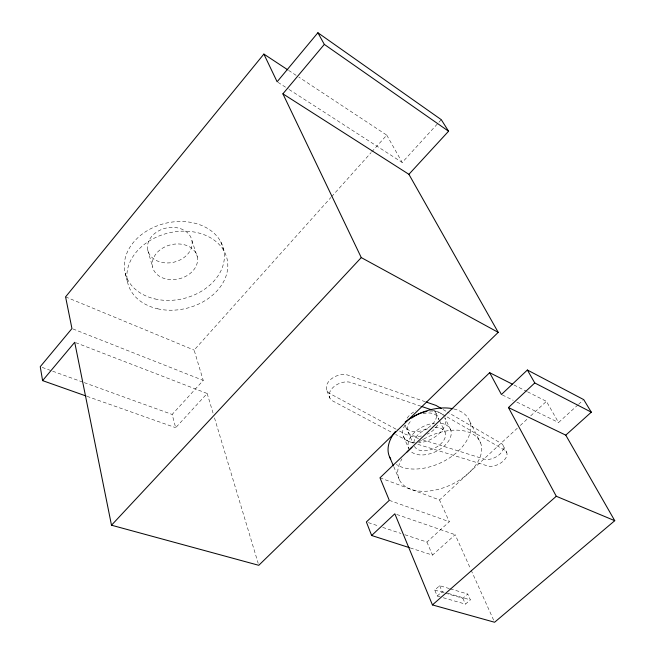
<?xml version="1.0" encoding="UTF-8"?>
<svg xmlns="http://www.w3.org/2000/svg" width="655" height="655" viewBox="0 0 655 655"><rect width="100%" height="100%" fill="white"/><g stroke="black" fill="none" stroke-linecap="round" stroke-linejoin="round"><path stroke-width="0.49" stroke-dasharray="3.27 2.46" d="M75.669 342.655L207.168 393.491L175.679 427.699L172.142 414.459L203.238 380.408L194.134 350.114L330.947 197.425M331.627 196.664L371.107 152.607M371.786 151.845L386.761 135.135L298.868 77.151M289.125 89.514L402.211 162.473L441.282 119.677M379.99 477.814L439.521 499.962L517.286 428.239M520.275 425.48L527.742 418.586M530.738 415.835L546.426 401.359L558.543 422.516L577.808 405.011M404.823 534.726L426.929 542.053L449.322 521.724L439.521 499.962M578.545 404.34L582.999 400.303M410.284 547.94L432.505 555.096L455.168 534.701L470.683 569.162M440.127 596.844L437.212 596.009L434.724 590.057L439.661 585.693L449.355 588.575M437.212 596.009L442.174 591.637L444.123 592.21M445.408 593.176L462.889 598.285L467.768 594.052L470.339 599.882L465.427 604.123L441.102 597.123M448.004 593.348L470.339 599.882M434.724 590.057L444.434 592.898M450.321 588.861L467.768 594.052M413.002 442.821L409.121 441.626L395.677 434.47M417.857 444.327L486.796 465.664A12.551 7.295 -26.7 0 0 503.236 461.095A12.551 7.295 -26.7 0 0 504.063 449.813L446.481 416.572M418.512 438.441L405.928 434.486L396.987 429.68M422.385 439.652L483.382 458.819A12.486 7.32 -26.7 0 0 499.749 454.292A12.486 7.32 -26.7 0 0 500.526 442.993L447.488 412.101M368.298 522.608L378.868 526.112M382.716 527.39L400.975 533.448M420.985 406.239L352.169 382.897A14.328 9.465 -22.3 0 0 332.699 387.793A14.328 9.465 -22.3 0 0 333.829 401.548L394.777 433.987M432.611 410.177L439.399 412.486L445.596 416.064M425.365 401.761L349.066 375.536A14.238 9.481 -22.3 0 0 329.694 380.375A14.238 9.481 -22.3 0 0 330.857 394.13L396.095 429.197M396.75 514.462L455.168 534.701M86.959 396.316L175.679 427.699M389.283 500.338L449.322 521.724M42.157 367.389L51.72 370.853M52.67 371.197L83.259 382.274M84.217 382.618L172.142 414.459M72.91 328.933L203.238 380.408M65.582 296.879L194.134 350.114M502.328 394.949L513.209 400.287M516.836 402.064L558.543 422.516M513.987 384.976L526.604 391.346M527.504 391.805L546.426 401.359M443.067 409.531L446.604 411.586M277.99 82.325L288.274 88.957M288.626 70.396L298.017 76.594M386.761 135.135L402.211 162.473M503.269 445.793L506.806 452.597M469.643 421.124L480.639 443.017M450.615 429.729L444.843 417.8A22.72 14.082 -24.9 0 1 418.701 442.837M435.984 413.215L439.022 419.552M439.456 420.461L445.089 432.234M471.101 570.096L493.747 620.383M405.715 426.888L413.141 443.41M403.439 436.517L408.826 448.634A22.933 14.017 -25 0 1 434.527 423.179M462.889 598.285L465.427 604.123M426.929 542.053L432.505 555.096M393.761 466.663L399.378 479.828M439.661 585.693L442.174 591.637M326.943 390.716L329.907 398.142M220.735 241.687L224.133 251.242M191.94 240.59A22.598 17.497 -13.1 0 1 161.564 262.344A22.598 17.497 -13.1 0 1 155.939 232.55A22.598 17.497 -13.1 0 1 191.94 240.59L197.368 257.096A22.941 17.521 -13.6 0 1 166.493 279.087A22.941 17.521 -13.6 0 1 160.909 249.236A22.941 17.521 -13.6 0 1 197.368 257.096M207.168 393.491L213.031 413.01M214.496 417.898L258.193 563.349M147.784 250.202L152.582 267.003M125.179 273.061L127.75 283.001M440.7 423.228A22.933 14.017 -25 0 1 444.917 445.392A22.933 14.017 -25 0 1 411.045 451.598M434.92 427.338A16.866 10.308 -25 0 1 440.553 444.123A16.866 10.308 -25 0 1 414.361 446.129M413.837 442.485A16.866 10.308 -25 0 1 428.935 428.354M415.213 442.903A22.72 14.082 -24.9 0 1 405.371 424.596M429.745 411.07A22.72 14.082 -24.9 0 1 444.458 416.973M434.445 410.955A16.612 10.382 -24.9 0 1 425.57 429.172A16.612 10.382 -24.9 0 1 405.199 425.136M407.132 418.127A16.612 10.382 -24.9 0 1 415.909 410.783M418.799 442.051A44.63 26.577 -25 0 1 480.876 443.713A44.63 26.577 -25 0 1 434.322 490.235A44.63 26.577 -25 0 1 401.965 458.877M453.94 408.982A43.86 26.822 -25 0 1 458.787 450.575A43.86 26.822 -25 0 1 396.381 464.526M423.015 413.69A16.678 10.365 -24.9 0 1 438.686 419.683M437.499 425.12A16.678 10.365 -24.9 0 1 427.109 434.191M421.452 436.009A16.678 10.365 -24.9 0 1 408.196 432.308A16.678 10.365 -24.9 0 1 411.79 419.921M154.965 298.942A50.648 38.702 -13.6 0 0 224.026 251.201A50.648 38.702 -13.6 0 0 144.084 232.713A50.648 38.702 -13.6 0 0 154.965 298.942M157.699 308.808A51.098 38.727 -13.9 0 0 227.424 260.755A51.098 38.727 -13.9 0 0 146.9 242.514A51.098 38.727 -13.9 0 0 157.699 308.808"/><path stroke-width="0.98" d="M287.774 69.839L263.875 54.078L65.582 296.879L71.952 328.564L40.25 366.694L42.591 380.62L85.993 395.972M42.591 380.62L74.711 342.287L111.497 525.212L258.774 565.306L498.218 332.363L408.908 174.32L448.569 131.229L441.282 119.677L317.888 32.75L277.13 81.777L263.875 54.078M498.218 332.363L361.265 257.587L282.903 93.829L324.323 44.393L317.888 32.75M111.497 525.212L361.265 257.587M512.185 384.067L489.662 372.687L379.99 477.814L389.283 500.338L366.374 521.969L371.639 535.495L409.318 547.629M591.309 412.175L534.767 382.946L508.46 407.549L565.773 435.149L591.309 412.175L583.736 399.632L527.373 370.01L501.419 394.506L489.662 372.687M371.639 535.495L394.834 513.798L432.431 604.917L494.591 622.25L614.75 520.692L565.773 435.149M432.431 604.917L556.292 496.269L614.75 520.692M421.951 406.567L431.645 409.85M426.331 402.088L435.993 405.412L441.298 408.499M282.903 93.829L408.908 174.32M324.323 44.393L448.569 131.229M527.373 370.01L534.767 382.946M508.46 407.549L556.292 496.269M389.75 457.264L393.36 465.73M411.659 418.07A22.72 14.082 -24.9 0 1 426.962 411.414M407.148 451.975A44.63 26.577 -25 0 1 411.921 447.3M390.732 459.008A43.86 26.822 -25 0 1 395.342 431.53M405.183 421.951A43.86 26.822 -25 0 1 452.941 408.753"/></g></svg>
